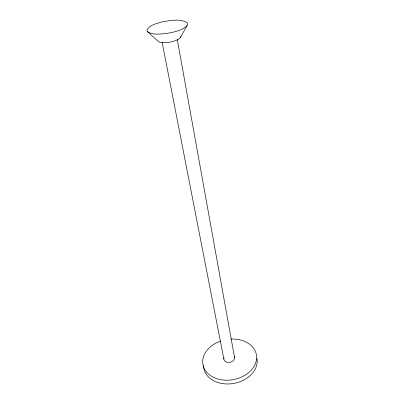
<?xml version="1.0" encoding="UTF-8"?>
<svg xmlns="http://www.w3.org/2000/svg" width="404" height="404" viewBox="0 0 404 404"><rect width="100%" height="100%" fill="white"/><g stroke="black" fill="none" stroke-linecap="round" stroke-linejoin="round"><path stroke-width="0.61" d="M180.245 37.759L187.032 25.669L187.648 23.947L186.87 22.457C179.381 18.448 170.261 20.554 162.297 21.866C156.944 23.599 149.758 24.553 146.899 30.017L147.384 31.562L158.07 41.218A11.62 3.616 -10.6 0 0 170.321 42.051A11.62 3.616 -10.6 0 0 180.704 36.729M187.032 25.669C181.719 30.815 173.932 32.047 166.953 33.436C160.545 33.921 153.035 35.436 147.384 31.562M162.12 42.183L223.821 358.929M177.22 39.188L234.578 357.707M256.934 358.404A27.038 20.367 -10.6 0 1 232.31 383.649A27.038 20.367 -10.6 0 1 203.515 365.635M230.871 339.062A27.174 20.331 -10.6 0 1 254.071 366.357A27.174 20.331 -10.6 0 1 209.711 375.023A27.174 20.331 -10.6 0 1 220.544 341.077M234.325 356.676A5.424 4.05 -10.6 0 1 229.432 362.408A5.424 4.05 -10.6 0 1 223.952 357.858"/></g></svg>
